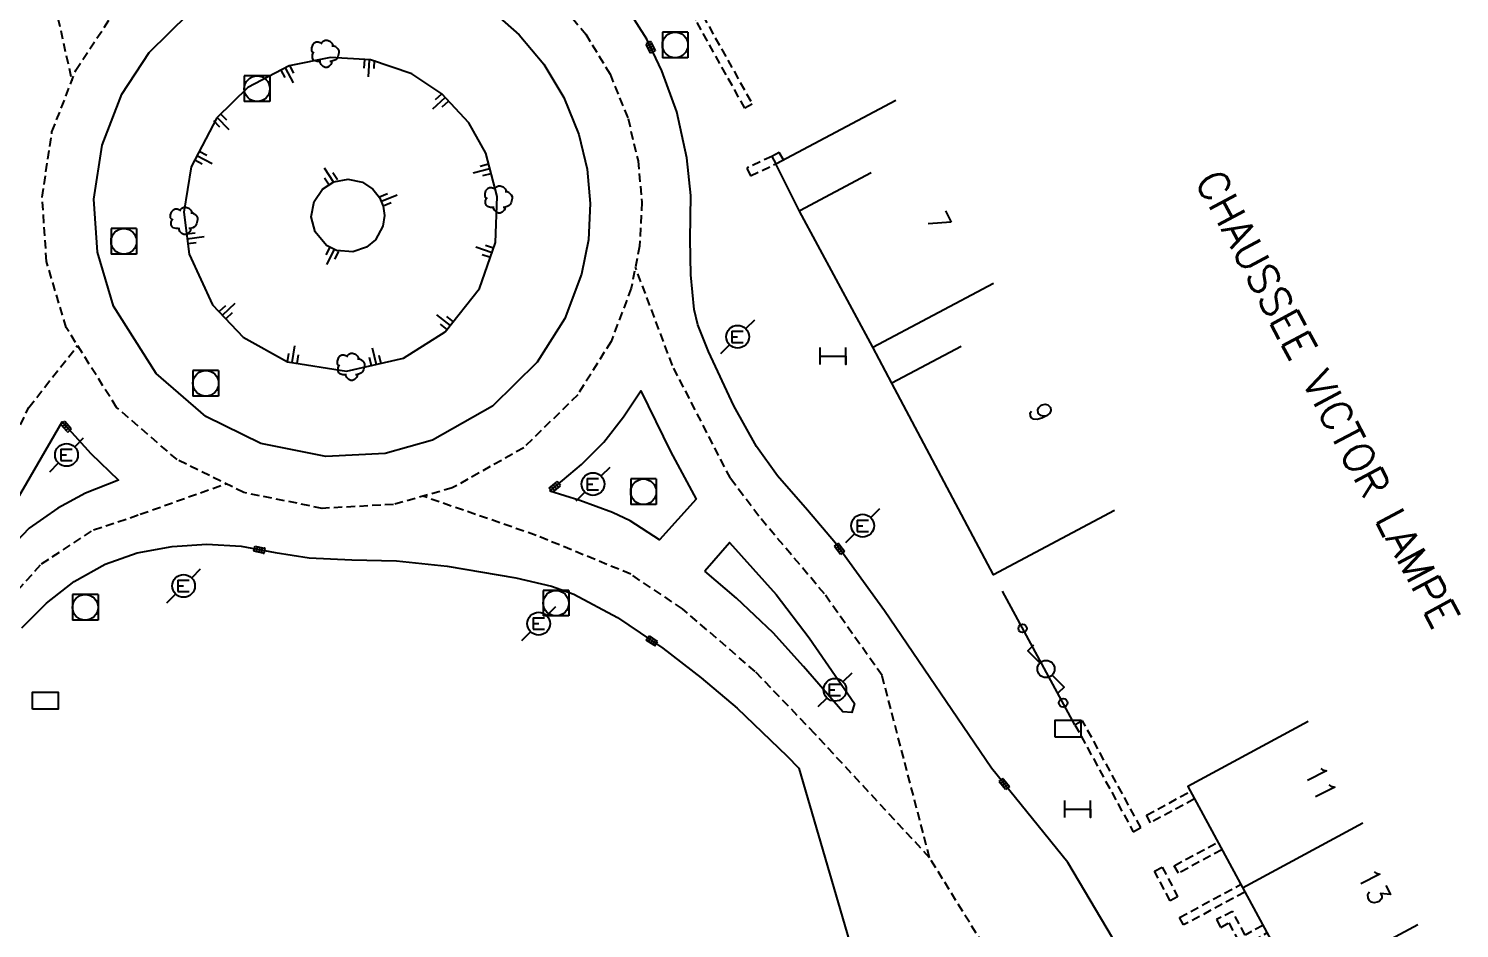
# Model space of a CAD drawing. Header units: millimetres. Extents: x 113000 to 114000, y 153000 to 154000.
# Drawn here: x 113641.4 to 113725.2, y 153578.5 to 153631.1 of the extents above; entities that cross this region are included whole.
import ezdxf
from ezdxf.enums import TextEntityAlignment as Align

# ---------------------------------------------------------------- set-up
doc = ezdxf.new("R2010")
doc.units = ezdxf.units.MM
doc.linetypes.add('DASHED', pattern=[0.75, 0.5, -0.25])
doc.layers.get('0').update_dxf_attribs({"linetype": 'CONTINUOUS'})
for name, color, linetype in [('W0001', 6, 'DASHED'), ('W0008', 7, 'CONTINUOUS'), ('W0100', 7, 'CONTINUOUS'), ('W0112', 1, 'DASHED'), ('W0211', 2, 'CONTINUOUS'), ('W0300', 7, 'CONTINUOUS'), ('W0322', 7, 'CONTINUOUS'), ('W0400', 7, 'CONTINUOUS'), ('W0420', 7, 'CONTINUOUS'), ('W0471', 7, 'CONTINUOUS'), ('W0989', 7, 'CONTINUOUS'), ('W0991', 7, 'CONTINUOUS'), ('W1471', 7, 'CONTINUOUS'), ('W1474', 7, 'CONTINUOUS')]:
    doc.layers.add(name, color=color, linetype=linetype)
doc.styles.get("Standard").update_dxf_attribs({"font": 'romans.shx', "width": 0.85})

# ---------------------------------------------------------------- blocks, each defined once
blk = doc.blocks.new('T300')
for p, q in [((-0.8, 0.514), (-0.857, 0.343)), ((-0.857, 0.343), (-0.857, 0.171)), ((-0.857, 0.171), (-0.743, 0.057)), ((-0.686, 0.629), (-0.8, 0.514)), ((-0.8, -0.057), (-0.743, 0.057)), ((-0.743, 0.057), (-0.686, 0.114)), ((-0.571, 0.686), (-0.686, 0.629)), ((-0.457, 0.686), (-0.571, 0.686)), ((-0.286, 0.629), (-0.457, 0.686)), ((-0.286, 0.629), (-0.171, 0.743)), ((-0.229, 0.571), (-0.286, 0.629)), ((-0.171, 0.743), (-0.057, 0.8)), ((-0.057, 0.8), (0.057, 0.8)), ((0.057, 0.8), (0.229, 0.743)), ((0.229, 0.743), (0.343, 0.629)), ((0.343, 0.629), (0.4, 0.514)), ((0.457, 0.457), (0.343, 0.457)), ((0.4, 0.514), (0.4, 0.457)), ((0.571, 0.4), (0.457, 0.457)), ((0.571, 0.4), (0.686, 0.286)), ((0.686, 0.286), (0.743, 0.171)), ((0.743, 0.057), (0.686, -0.171)), ((0.743, 0.171), (0.743, 0.057)), ((-0.8, -0.171), (-0.8, -0.057)), ((-0.8, -0.229), (-0.8, -0.171)), ((-0.743, -0.343), (-0.8, -0.229)), ((-0.686, -0.4), (-0.743, -0.343)), ((-0.514, -0.457), (-0.686, -0.4)), ((-0.4, -0.457), (-0.514, -0.457)), ((-0.4, -0.457), (-0.343, -0.457)), ((-0.343, -0.457), (-0.343, -0.4)), ((-0.343, -0.514), (-0.343, -0.457)), ((-0.286, -0.629), (-0.343, -0.514)), ((-0.171, -0.743), (-0.286, -0.629)), ((-0.057, -0.8), (-0.171, -0.743)), ((0.057, -0.8), (-0.057, -0.8)), ((0.171, -0.743), (0.057, -0.8)), ((0.229, -0.686), (0.171, -0.743)), ((0.286, -0.457), (0.229, -0.457)), ((0.286, -0.629), (0.229, -0.686)), ((0.457, -0.4), (0.286, -0.457)), ((0.343, -0.514), (0.286, -0.629)), ((0.343, -0.514), (0.343, -0.457)), ((0.571, -0.343), (0.457, -0.4)), ((0.629, -0.286), (0.571, -0.343)), ((0.686, -0.171), (0.629, -0.286))]:
    blk.add_line(p, q)
blk = doc.blocks.new('T420')
for p, q in [((0.75, 0.75), (-0.75, 0.75)), ((-0.75, 0.75), (-0.75, -0.75)), ((0.75, 0.75), (0.75, -0.75)), ((0.75, -0.75), (-0.75, -0.75))]:
    blk.add_line(p, q)
blk.add_ellipse((0, 0), major_axis=(-0.53, 0.53), ratio=1, start_param=3.926991, end_param=10.210176)
blk = doc.blocks.new('T400')
for p, q in [((-0.15, 0.3), (0.15, 0.3)), ((-0.15, -0.25), (-0.15, 0.3)), ((-0.15, 0.15), (0.15, 0.15)), ((-0.15, 0), (0.15, 0)), ((0.15, 0.3), (0.15, -0.25)), ((-0.15, -0.15), (0.15, -0.15)), ((-0.15, -0.25), (-0.15, -0.3)), ((-0.15, -0.3), (0.15, -0.3)), ((0.15, -0.3), (0.15, -0.25))]:
    blk.add_line(p, q)
blk = doc.blocks.new('T471')
for p, q in [((0.500001, 0.500001), (1.000002, 1.000002)), ((-0.333334, 0.333334), (-0.333334, -0.333334)), ((-0.333334, 0.333334), (0.333334, 0.333334)), ((-0.333334, 0), (0, 0)), ((-0.500001, -0.500001), (-1.000002, -1.000002)), ((-0.333334, -0.333334), (0.333334, -0.333334))]:
    blk.add_line(p, q)
blk.add_ellipse((0, 0), major_axis=(0.471405, 0.471405), ratio=1, start_param=5.497787144, end_param=11.780972451)
blk = doc.blocks.new('t211o')
at = {"color": 0, "linetype": 'Continuous'}
for p, q in [((0, 1), (0, 0)), ((-0.289, 0.5), (-0.289, 0)), ((0.289, 0.5), (0.289, 0))]:
    blk.add_line(p, q, dxfattribs=at)
blk = doc.blocks.new('T1471')
at = {"color": 0, "linetype": 'Continuous', "flags": 128}
blk.add_lwpolyline([(-0.75, -0.5), (-0.75, 0.5), (0.75, 0.5), (0.75, -0.5), (-0.75, -0.5)], dxfattribs=at)
blk = doc.blocks.new('T1474')
at = {"color": 0, "linetype": 'Continuous', "flags": 128}
for points in [[(-0.75, -0.5), (-0.75, 0.5)], [(-0.75, 0), (0.75, 0)], [(0.75, 0), (0.749, -0.5), (0.75, 0.5)]]:
    blk.add_lwpolyline(points, dxfattribs=at)

msp = doc.modelspace()

# ---------------------------------------------------------------- linework, layer by layer
at = {"layer": 'W0001'}
for points in [[(113559.48, 153732.174), (113570.467, 153723.23), (113581.71, 153711.418), (113601.455, 153693.068), (113619.558, 153671.331), (113623.74, 153668.911), (113629.277, 153662.218), (113632.236, 153658.02), (113634.712, 153653.938), (113636.53, 153650.376), (113638.338, 153646.674), (113639.828, 153643.036), (113641.475, 153638.743), (113642.648, 153633.928), (113643.952, 153628.063)], [(113672.282, 153632.868), (113674.023, 153630.799), (113675.447, 153628.445), (113676.501, 153625.848), (113677.086, 153623.385), (113677.309, 153620.95), (113677.179, 153618.393), (113676.69, 153615.919), (113675.513, 153612.806), (113673.555, 153609.692), (113670.4, 153606.583), (113666.219, 153604.232), (113662.776, 153603.266), (113658.607, 153603.038), (113654.024, 153603.962), (113650.109, 153605.89), (113646.576, 153608.948), (113643.625, 153613.619), (113642.474, 153617.494), (113642.218, 153621.255), (113642.79, 153625.069), (113644.19, 153628.676), (113646.133, 153631.634)], [(113710.674, 153553.436), (113699.234, 153574.344), (113694.145, 153582.596), (113691.368, 153593.254), (113687.997, 153598.028), (113684.157, 153602.582), (113682.49, 153604.797), (113679.102, 153611.392), (113676.934, 153617.156)], [(113632.592, 153588.858), (113635.648, 153598.159), (113639.958, 153605.908), (113641.43, 153608.944), (113644.292, 153612.563)], [(113618.874, 153561.147), (113632.592, 153588.858), (113638.778, 153596.013), (113642.179, 153599.788), (113645.229, 153601.776), (113647.958, 153602.694), (113652.964, 153604.484)], [(113694.145, 153582.596), (113687.442, 153589.836), (113683.95, 153593.484), (113679.69, 153597.157), (113676.656, 153599.188), (113671.121, 153601.46), (113664.498, 153603.749)]]:
    msp.add_lwpolyline(points, dxfattribs=at)
at = {"layer": 'W0008'}
for points in [[(113668.484, 153632.186), (113670.124, 153630.751), (113671.566, 153629.038), (113672.745, 153627.09), (113673.622, 153624.928), (113674.104, 153622.897), (113674.288, 153620.889), (113674.18, 153618.764), (113673.782, 153616.75), (113672.801, 153614.154), (113671.19, 153611.593), (113668.572, 153609.012), (113665.057, 153607.036), (113662.281, 153606.257), (113658.826, 153606.068), (113655.004, 153606.839), (113651.788, 153608.422), (113648.886, 153610.935), (113646.395, 153614.877), (113645.458, 153618.032), (113645.247, 153621.132), (113645.721, 153624.291), (113646.884, 153627.288), (113648.475, 153629.711), (113650.808, 153632.005)], [(113717.044, 153554.428), (113714.294, 153559.495), (113713.271, 153561.705), (113713.7, 153561.913), (113704.857, 153577.905), (113702.23, 153582.315), (113697.774, 153587.828), (113691.515, 153597.047), (113688.636, 153601.001), (113687.003, 153602.938), (113685.254, 153604.944), (113684.021, 153606.667), (113682.7, 153609.048), (113681.219, 153612.227), (113680.587, 153613.774), (113680.371, 153614.683), (113680.168, 153616.707), (113680.143, 153618.784), (113680.172, 153621.345), (113679.951, 153623.545), (113679.35, 153626.255), (113678.485, 153628.648), (113677.595, 153630.494), (113676.575, 153632.123)], [(113671.929, 153604.043), (113673.786, 153605.614), (113675.091, 153606.918), (113676.243, 153608.392), (113677.242, 153609.926), (113678.984, 153606.364), (113680.488, 153603.584), (113678.344, 153601.199), (113676.622, 153602.304), (113675.6, 153602.789), (113673.679, 153603.507), (113671.929, 153604.043)], [(113638.435, 153598.489), (113637.584, 153597.23), (113637.477, 153597.13), (113637.298, 153597.098), (113637.197, 153597.093), (113637.154, 153597.192), (113637.177, 153597.376), (113637.233, 153597.533), (113643.383, 153608.1), (113645.055, 153606.245), (113646.685, 153604.685), (113644.76, 153603.931), (113643.137, 153603.055), (113641.461, 153601.879), (113639.94, 153600.284), (113638.435, 153598.489)], [(113641.024, 153596.047), (113642.471, 153597.482), (113644.084, 153598.762), (113645.899, 153599.765), (113647.768, 153600.443), (113649.82, 153600.807), (113651.855, 153600.945), (113653.858, 153600.82), (113655.844, 153600.45), (113657.835, 153600.148), (113660.329, 153600.034), (113662.944, 153599.967), (113665.912, 153599.656), (113669.939, 153598.978), (113672.019, 153598.491), (113673.33, 153598.012), (113675.886, 153596.643), (113678.53, 153594.859), (113680.789, 153593.13), (113682.891, 153591.336), (113685.786, 153588.559), (113686.493, 153587.828), (113689.441, 153577.756)], [(113681.002, 153599.388), (113682.445, 153601.034), (113685.167, 153598.001), (113687.104, 153595.46), (113689.755, 153591.622), (113689.594, 153591.094), (113689.073, 153591.127), (113686.77, 153593.783), (113684.987, 153595.749), (113682.855, 153597.776), (113680.99, 153599.36)]]:
    msp.add_lwpolyline(points, dxfattribs=at)
at = {"layer": 'W0100'}
for points in [[(113704.961, 153602.922), (113697.898, 153599.156), (113691.938, 153610.359), (113690.82, 153612.469), (113686.531, 153620.438), (113685.156, 153623.203), (113692.172, 153626.938)], [(113690.734, 153622.672), (113686.562, 153620.453)], [(113690.82, 153612.469), (113697.883, 153616.219)], [(113695.992, 153612.516), (113691.938, 153610.359)], [(113716.297, 153590.562), (113709.258, 153586.766), (113715.672, 153574.891), (113722.711, 153578.688)], [(113712.461, 153580.828), (113719.5, 153584.625)]]:
    msp.add_lwpolyline(points, dxfattribs=at)
at = {"layer": 'W0112'}
for points in [[(113683.336, 153626.453), (113680.438, 153631.656), (113680.875, 153631.891), (113683.773, 153626.703), (113683.336, 153626.453)], [(113684.914, 153623.641), (113685.156, 153623.203), (113685.594, 153623.438), (113685.344, 153623.875), (113684.914, 153623.641)], [(113684.914, 153623.641), (113683.445, 153622.953), (113683.664, 153622.5), (113685.156, 153623.203)], [(113706.07, 153584.109), (113706.508, 153584.359), (113703.102, 153590.609), (113702.656, 153590.375), (113706.07, 153584.109)], [(113709.648, 153586.031), (113707.078, 153584.641), (113706.844, 153585.078), (113709.406, 153586.469)], [(113711.25, 153583.062), (113708.711, 153581.688), (113708.469, 153582.125), (113711.016, 153583.5)], [(113708.227, 153580.078), (113707.312, 153581.812), (113707.758, 153582.047), (113708.664, 153580.312), (113708.227, 153580.078)], [(113712.594, 153580.578), (113709.008, 153578.656), (113708.773, 153579.094), (113712.352, 153581.031)], [(113713.648, 153578.625), (113712.617, 153578.062), (113711.867, 153579.453), (113710.945, 153578.969), (113711.188, 153578.516), (113711.656, 153578.781), (113712.414, 153577.375), (113713.891, 153578.188)]]:
    msp.add_lwpolyline(points, dxfattribs=at)
at = {"layer": 'W0211'}
for points in [[(113652.437, 153625.887), (113650.938, 153623.025), (113650.512, 153620.366), (113650.815, 153617.91), (113652.194, 153614.954), (113653.983, 153613.059), (113656.578, 153611.61), (113660.025, 153611.068), (113663.363, 153611.821), (113665.799, 153613.373), (113667.807, 153615.912), (113668.748, 153618.603), (113668.839, 153621.294), (113668.18, 153623.817), (113667.189, 153625.594), (113665.606, 153627.305), (113663.85, 153628.461), (113661.428, 153629.286), (113659.09, 153629.429), (113656.678, 153628.937), (113654.256, 153627.661), (113652.437, 153625.887)], [(113660.108, 153622.31), (113660.955, 153622.135), (113661.574, 153621.729), (113661.962, 153621.238), (113662.174, 153620.731), (113662.249, 153620.182), (113662.16, 153619.559), (113661.724, 153618.764), (113661.201, 153618.327), (113660.387, 153618.045), (113659.443, 153618.133), (113658.854, 153618.432), (113658.19, 153619.216), (113657.967, 153620.105), (113658.131, 153620.993), (113658.621, 153621.71), (113659.285, 153622.145), (113660.117, 153622.31)]]:
    msp.add_lwpolyline(points, dxfattribs=at)
at = {"layer": 'W0322'}
msp.add_lwpolyline([(113702.656, 153590.375), (113698.422, 153598.188)], dxfattribs=at)
for centre in [(113699.594, 153596.016), (113701.961, 153591.656)]:
    msp.add_circle(centre, 0.25, dxfattribs=at)
at = {"layer": 'W0471'}
for points in [[(113700.609, 153594), (113699.898, 153594.703), (113700.258, 153595.047)], [(113701.32, 153593.281), (113702.023, 153592.578), (113701.672, 153592.234)]]:
    msp.add_lwpolyline(points, dxfattribs=at)
msp.add_circle((113700.961, 153593.641), 0.503, dxfattribs=at)

# ---------------------------------------------------------------- block references
at = {"layer": 'W0211'}
for p, rotation in [((113656.463, 153628.824), 207.7819517587077), ((113661.381, 153629.289), 176.5000064290381), ((113665.804, 153627.091), 132.7747648928167), ((113652.462, 153625.911), 224.2823214662444), ((113651.277, 153623.672), 242.3562417731131), ((113659.259, 153622.128), 33.22957170015607), ((113668.414, 153622.921), 104.6385077861974), ((113662.066, 153620.99), 292.6920047750529), ((113650.705, 153618.802), 277.0330175444091), ((113659.32, 153618.196), 153.0858207281405), ((113668.541, 153618.012), 70.72612097778087), ((113652.771, 153614.343), 313.3520218041184), ((113666.086, 153613.735), 51.66091182180578), ((113656.836, 153611.569), 351.0640330783928), ((113661.754, 153611.458), 12.71216580156389)]:
    msp.add_blockref('t211o', p, dxfattribs=dict(at, rotation=rotation))
at = {"layer": 'W0300'}
for p in [(113658.828, 153629.64), (113668.97, 153621.111), (113650.568, 153619.866), (113660.329, 153611.319)]:
    msp.add_blockref('T300', p, dxfattribs=at)
at = {"layer": 'W0400'}
for p, rotation in [((113677.823, 153630.018), 206.159125510509), ((113643.626, 153607.822), 41.09740159337424), ((113672.22, 153604.295), 130.3466877694935), ((113654.936, 153600.618), 78.55140677777112), ((113688.87, 153600.677), 216.3268891730751), ((113677.9, 153595.288), 55.50902441202442), ((113698.515, 153586.909), 219.0133211749237)]:
    msp.add_blockref('T400', p, dxfattribs=dict(at, rotation=rotation))
at = {"layer": 'W0420'}
for p in [(113679.26, 153630.161), (113654.792, 153627.597), (113646.995, 153618.664), (113651.792, 153610.359), (113677.407, 153604.008), (113644.737, 153597.246), (113672.286, 153597.49)]:
    msp.add_blockref('T420', p, dxfattribs=at)
at = {"layer": 'W0471'}
for p in [(113682.914, 153613.081), (113643.641, 153606.166), (113674.449, 153604.459), (113690.234, 153602.023), (113650.491, 153598.499), (113671.274, 153596.293), (113688.608, 153592.42)]:
    msp.add_blockref('T471', p, dxfattribs=at)
at = {"layer": 'W1471'}
for p in [(113642.402, 153591.788), (113702.244, 153590.152)]:
    msp.add_blockref('T1471', p, dxfattribs=at)
at = {"layer": 'W1474'}
for p in [(113688.504, 153611.95), (113702.809, 153585.442)]:
    msp.add_blockref('T1474', p, dxfattribs=at)

# ---------------------------------------------------------------- texts
at = {"layer": 'W0989'}
msp.add_text('CHAUSSEE VICTOR LAMPE', height=1.75, rotation=298, dxfattribs=at).set_placement((113717.443, 153609.45), align=Align.MIDDLE)
at = {"layer": 'W0991'}
for s, p in [('7', (113694.687, 153619.833)), ('9', (113700.659, 153608.65)), ('11', (113717.031, 153586.965)), ('13', (113720.168, 153580.917))]:
    msp.add_text(s, height=1.25, rotation=297, dxfattribs=at).set_placement(p, align=Align.MIDDLE)

doc.saveas('drawing.dxf')
